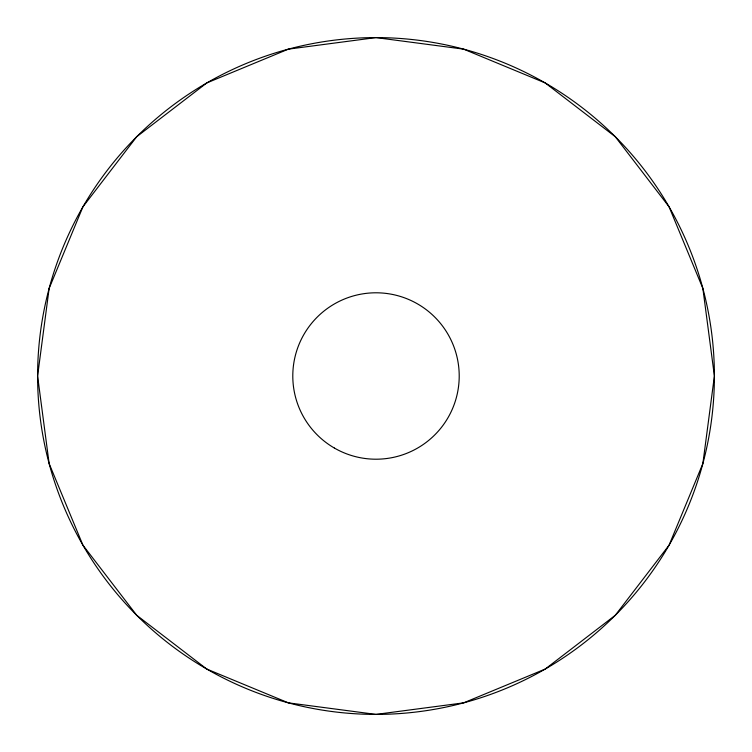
<?xml version="1.0" encoding="UTF-8"?>
<svg xmlns="http://www.w3.org/2000/svg" width="752" height="752" viewBox="0 0 752 752"><rect width="100%" height="100%" fill="white"/><g stroke="black" fill="none" stroke-linecap="round" stroke-linejoin="round"><path stroke-width="1.13" d="M49.134 288.42L37.6 376L49.134 463.58L82.936 545.2L136.714 615.286L206.8 669.064L288.42 702.866L376 714.4L463.58 702.866L545.2 669.064L615.286 615.286L669.064 545.2L702.866 463.58L714.4 376L702.866 288.42L669.064 206.8L615.286 136.714L545.2 82.936L463.58 49.134L376 37.6L288.42 49.134L206.8 82.936L136.714 136.714L82.936 206.8L49.134 288.42M206.8 669.064A338.4 338.4 0 0 0 714.4 376A338.4 338.4 0 0 0 206.8 82.936A338.4 338.4 0 0 0 206.8 669.064M334.396 448.06A83.209 83.209 0 0 0 459.209 376A83.209 83.209 0 0 0 334.396 303.94A83.209 83.209 0 0 0 334.396 448.06"/></g></svg>
